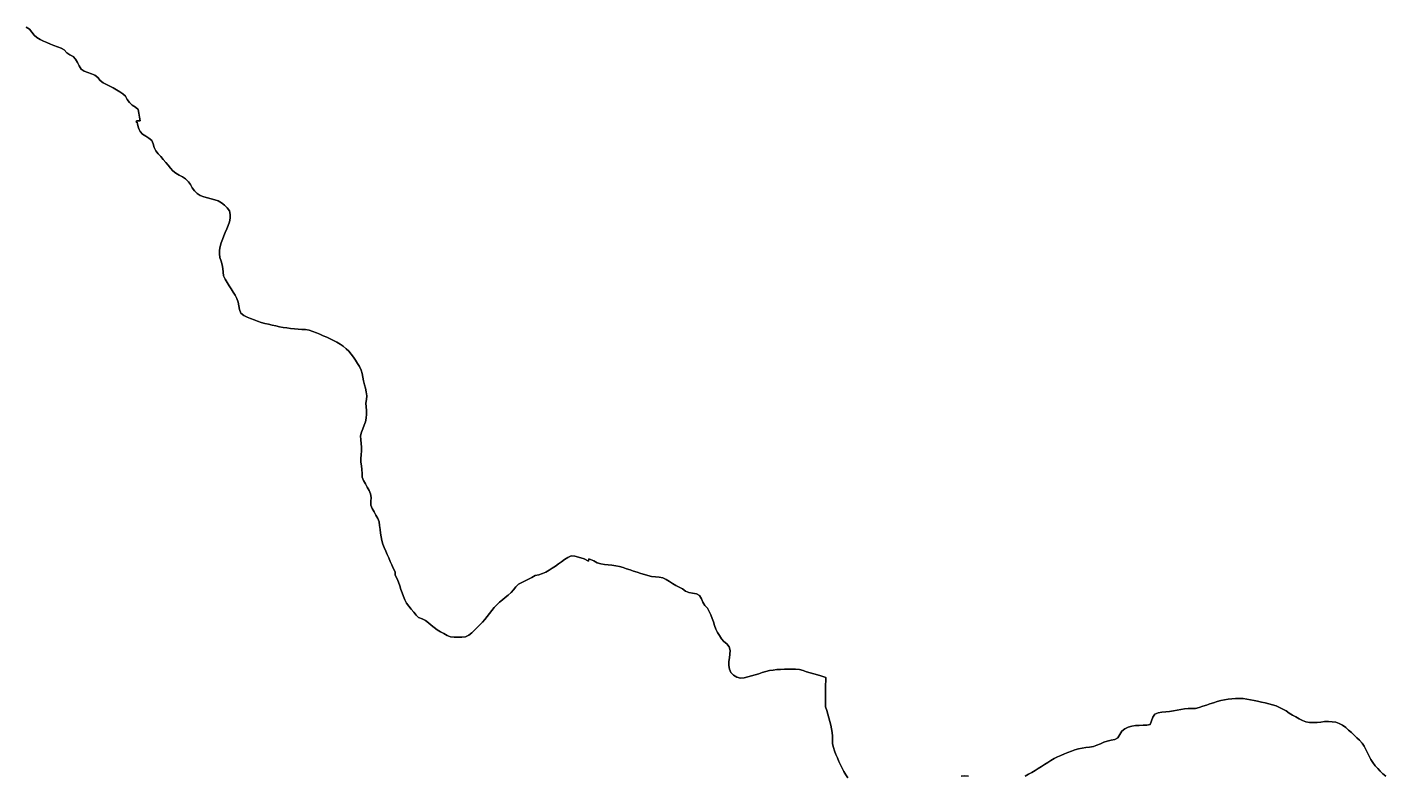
# Model space of a CAD drawing. Header units: inches. Extents: x 141448 to 685535, y 3466439 to 4099221.
# Drawn here: x 393027 to 398089, y 3677156 to 3679946 of the extents above; entities that cross this region are included whole.
import ezdxf

# ---------------------------------------------------------------- set-up
doc = ezdxf.new("R2010")
doc.units = ezdxf.units.IN
doc.header["$MEASUREMENT"] = 0
doc.layers.add('az_county', color=7, linetype='Continuous')

msp = doc.modelspace()

# ---------------------------------------------------------------- linework, layer by layer
at = {"layer": 'az_county'}
for points in [[(396084.8125, 3677148), (396077, 3677160), (396069.71875, 3677172), (396062.90625, 3677184.25), (396056.71875, 3677196.75), (396050.90625, 3677209.5), (396045.5, 3677222.5), (396040, 3677235.5), (396035, 3677248.5), (396030.71875, 3677261.75), (396027.8125, 3677275.25), (396027.59375, 3677289.25), (396027, 3677303.25), (396025.71875, 3677317.25), (396024, 3677331), (396021.8125, 3677345), (396018.09375, 3677358.5), (396014.21875, 3677371.75), (396010.3125, 3677385.25), (396006.8125, 3677398.75), (396001, 3677412.5), (396001.21875, 3677426.5), (396001.40625, 3677440.5), (396001.5, 3677454.5), (396001.71875, 3677468), (396001.8125, 3677481.75), (396001.90625, 3677495.5), (396002.09375, 3677509.5), (396002.21875, 3677522.25), (395984.59375, 3677528), (395971.21875, 3677532), (395957.59375, 3677535.5), (395944.21875, 3677539.25), (395930.8125, 3677543.75), (395917.59375, 3677548.25), (395904, 3677551.5), (395890.21875, 3677553), (395876.21875, 3677553.75), (395862.21875, 3677553.75), (395848.21875, 3677553.25), (395834.21875, 3677552.5), (395820.21875, 3677551.5), (395806.3125, 3677550), (395792.59375, 3677547.75), (395779, 3677544.5), (395765.71875, 3677540.25), (395752.40625, 3677535.5), (395739, 3677531.75), (395725.3125, 3677528), (395711.59375, 3677524.5), (395697.8125, 3677521.5), (395684.21875, 3677520), (395670.90625, 3677523.25), (395658.71875, 3677530.75), (395648.3125, 3677540.5), (395643.40625, 3677553.25), (395641.40625, 3677567.5), (395641.3125, 3677581.25), (395643.21875, 3677595.25), (395645, 3677609.25), (395645.71875, 3677623), (395642.8125, 3677636.75), (395634, 3677647.5), (395623.21875, 3677656.5), (395613.46875, 3677666.5), (395605.96875, 3677678.25), (395598.96875, 3677690.5), (395592.875, 3677703), (395587.96875, 3677716), (395583.5625, 3677729.25), (395578.78125, 3677742.5), (395573.6875, 3677755.5), (395568.28125, 3677768.5), (395562.1875, 3677781), (395551.96875, 3677790.5), (395544.875, 3677802.5), (395539.1875, 3677815.5), (395532.28125, 3677827.5), (395520.1875, 3677834.25), (395506.46875, 3677836.75), (395492.6875, 3677839.5), (395479.6875, 3677844.5), (395468.0625, 3677852.25), (395455.875, 3677859), (395443.5625, 3677865.75), (395431.5625, 3677873), (395419.78125, 3677880.5), (395407.78125, 3677887.5), (395394.96875, 3677893.5), (395381.46875, 3677896.5), (395367.46875, 3677897.5), (395353.5625, 3677899.25), (395339.96875, 3677902), (395326.6875, 3677906.5), (395313.28125, 3677910.5), (395299.96875, 3677914.5), (395286.5625, 3677918.5), (395273.28125, 3677923), (395260.0625, 3677927.75), (395246.96875, 3677932.5), (395233.375, 3677936), (395219.6875, 3677938.75), (395205.96875, 3677941), (395191.96875, 3677942.5), (395178.1875, 3677944), (395164.1875, 3677946), (395150.96875, 3677950), (395138.5625, 3677956.75), (395125.78125, 3677962.25), (395119.0625, 3677964.5), (395118.96875, 3677955.75), (395101.78125, 3677964.5), (395080.78125, 3677970.75), (395067.1875, 3677975), (395053.6875, 3677976.25), (395041.28125, 3677969.25), (395029.5625, 3677961.5), (395018.0625, 3677953.5), (395006.46875, 3677945.5), (394994.96875, 3677937.75), (394983.28125, 3677929.75), (394971.5625, 3677922.25), (394959.46875, 3677915.25), (394946.5625, 3677910), (394933.28125, 3677905.25), (394919.78125, 3677902), (394907.46875, 3677895.25), (394894.96875, 3677889), (394882.375, 3677883), (394869.875, 3677876.75), (394857.5625, 3677870), (394847.875, 3677860), (394839.5625, 3677848.5), (394829.96875, 3677838.5), (394819.46875, 3677829.25), (394808.5625, 3677820.5), (394797.6875, 3677811.5), (394787.0625, 3677802.5), (394776.78125, 3677793), (394767.28125, 3677782.75), (394758.28125, 3677772), (394749.78125, 3677761), (394741.375, 3677749.75), (394732.6875, 3677738.75), (394723.46875, 3677728.25), (394713.78125, 3677718), (394703.96875, 3677708), (394693.875, 3677698.25), (394683.5625, 3677689), (394672.78125, 3677680), (394660.0625, 3677674), (394646.1875, 3677672.5), (394632.1875, 3677672), (394617.96875, 3677672), (394604.1875, 3677673.5), (394591.375, 3677678.75), (394579.1875, 3677686), (394566.96875, 3677692.75), (394554.96875, 3677700), (394543.46875, 3677708), (394532.46875, 3677716.75), (394521.78125, 3677725.75), (394510.78125, 3677734.25), (394498.6875, 3677741), (394485.28125, 3677745.75), (394475.875, 3677755), (394467.46875, 3677766.25), (394458.1875, 3677777), (394449.1875, 3677787.75), (394440.96875, 3677799), (394434.5625, 3677811.25), (394429.1875, 3677824), (394424.375, 3677837.25), (394419.875, 3677850.5), (394415.28125, 3677864), (394410.46875, 3677877), (394405.6875, 3677890.25), (394398.1875, 3677903.5), (394398.375, 3677916.5), (394390.96875, 3677929.5), (394385.6875, 3677942.5), (394380.0625, 3677955.25), (394374.375, 3677968), (394368.78125, 3677981), (394363.1875, 3677993.75), (394357.5625, 3678006.5), (394352.6875, 3678019.75), (394349.0625, 3678033), (394346.28125, 3678047), (394343.78125, 3678060.75), (394341.96875, 3678074.5), (394340.28125, 3678088.5), (394337.96875, 3678102.25), (394333.875, 3678115.5), (394326.78125, 3678127.75), (394320.0625, 3678140), (394312.46875, 3678152), (394307.46875, 3678164.75), (394307.46875, 3678178.75), (394308.28125, 3678193), (394306.46875, 3678206.5), (394300.78125, 3678219.25), (394293.875, 3678231.75), (394287.46875, 3678244.25), (394280.78125, 3678256.75), (394274.96875, 3678269.25), (394274.96875, 3678283), (394273.78125, 3678297), (394272.28125, 3678311), (394270.5625, 3678325), (394270.5625, 3678338.75), (394271.28125, 3678352.75), (394272.28125, 3678366.75), (394272.46875, 3678380.75), (394271.28125, 3678394.75), (394270.1875, 3678408.75), (394269.46875, 3678422.75), (394272.375, 3678436.25), (394277.5625, 3678449.5), (394282.5625, 3678462.5), (394287.28125, 3678475.5), (394289.96875, 3678489.25), (394290.78125, 3678503.25), (394290.78125, 3678517.25), (394289.5625, 3678531.25), (394288.46875, 3678545), (394291.6875, 3678558.75), (394292.5625, 3678572.75), (394290.6875, 3678586.5), (394287.46875, 3678600.25), (394283.6875, 3678613.75), (394280.78125, 3678627.5), (394278.28125, 3678641.25), (394275.46875, 3678655), (394271.1875, 3678668.25), (394265.375, 3678681), (394258.46875, 3678693.25), (394250.96875, 3678705), (394243.1875, 3678716.75), (394234.78125, 3678728), (394225.6875, 3678738.5), (394215.46875, 3678748), (394204.46875, 3678757), (394192.96875, 3678764.75), (394180.96875, 3678772), (394168.5625, 3678778.5), (394155.875, 3678784.5), (394143.1875, 3678790.5), (394130.375, 3678796.25), (394117.5625, 3678802), (394104.6875, 3678807.5), (394091.46875, 3678812.5), (394078.28125, 3678816.75), (394064.6875, 3678819), (394050.46875, 3678819.25), (394036.46875, 3678820.25), (394022.6875, 3678821.75), (394008.6875, 3678823.5), (393994.875, 3678825.5), (393980.96875, 3678827.5), (393967.28125, 3678830), (393953.5625, 3678833), (393939.875, 3678836), (393926.1875, 3678839), (393912.46875, 3678842), (393899.1875, 3678846), (393885.875, 3678850.5), (393872.6875, 3678855.25), (393859.6875, 3678860.5), (393846.875, 3678866), (393834.28125, 3678872.25), (393823.375, 3678880.75), (393817.6875, 3678893.5), (393815.78125, 3678907.5), (393812.6875, 3678921.25), (393808.46875, 3678934.5), (393802.28125, 3678947), (393794.78125, 3678959), (393787.0625, 3678970.5), (393779.375, 3678982.25), (393772.0625, 3678994.25), (393765.1875, 3679006.5), (393759.28125, 3679019), (393757.96875, 3679033), (393755.6875, 3679046.75), (393753.1875, 3679060.5), (393749.78125, 3679074.25), (393744.78125, 3679087.25), (393743.375, 3679101.25), (393743.78125, 3679115.25), (393745.78125, 3679129), (393749.96875, 3679142.5), (393754.96875, 3679155.5), (393759.96875, 3679168.5), (393765.28125, 3679181.5), (393770.46875, 3679194.5), (393775.78125, 3679207.5), (393780.78125, 3679220.75), (393784.0625, 3679234.25), (393783.5625, 3679248.25), (393780.46875, 3679262), (393772.6875, 3679273.5), (393762.46875, 3679283.25), (393751.0625, 3679291.5), (393738.78125, 3679298.5), (393725.78125, 3679303), (393712.1875, 3679306.5), (393698.46875, 3679309.75), (393684.96875, 3679313.5), (393671.875, 3679318.75), (393659.96875, 3679326), (393650.28125, 3679336), (393642.0625, 3679347.5), (393636.1875, 3679360.5), (393628.46875, 3679370.5), (393617.46875, 3679380.5), (393605.78125, 3679388), (393593.5625, 3679395), (393581.28125, 3679401.75), (393570.34375, 3679410.5), (393561.03125, 3679421), (393552.03125, 3679431.5), (393543.25, 3679442.5), (393534.4375, 3679453.5), (393525.15625, 3679464), (393515.65625, 3679474), (393507.15625, 3679485.25), (393500.15625, 3679497.5), (393496.65625, 3679511), (393491.4375, 3679523.5), (393480.9375, 3679533), (393468.84375, 3679540.25), (393457.03125, 3679548), (393447.65625, 3679558), (393444.65625, 3679565), (393442.25, 3679571), (393438.4375, 3679584.5), (393436.53125, 3679592), (393432.9375, 3679592), (393434.34375, 3679597.75), (393448.65625, 3679597.5), (393445.9375, 3679611.5), (393443.75, 3679625.5), (393440.75, 3679639), (393430.34375, 3679647.75), (393418.9375, 3679656.25), (393408.34375, 3679665.5), (393400.15625, 3679676.5), (393394.15625, 3679689.5), (393383.75, 3679698.25), (393371.9375, 3679705.75), (393359.65625, 3679712.75), (393347.34375, 3679719.75), (393334.9375, 3679726.25), (393322.34375, 3679732.5), (393310.25, 3679739.5), (393299.4375, 3679748), (393290.53125, 3679759.25), (393279.4375, 3679767.5), (393266.53125, 3679772.75), (393253.15625, 3679777.25), (393239.9375, 3679782.25), (393228.65625, 3679790), (393220.84375, 3679801.75), (393214.15625, 3679814.5), (393207.4375, 3679826.75), (393199.15625, 3679837.5), (393186.25, 3679843.25), (393174.75, 3679851), (393165.25, 3679861.75), (393153.4375, 3679868.5), (393140.15625, 3679873), (393126.9375, 3679878), (393114.03125, 3679883.5), (393100.9375, 3679889), (393088.03125, 3679894.5), (393075.4375, 3679900.5), (393063.4375, 3679907.5), (393052.9375, 3679916.25), (393044.53125, 3679927.75), (393035.4375, 3679938.5), (393023.9375, 3679946.5)], [(393023.9375, 3679946.5), (393035.4375, 3679938.5), (393044.53125, 3679927.75), (393052.9375, 3679916.25), (393063.4375, 3679907.5), (393075.4375, 3679900.5), (393088.03125, 3679894.5), (393100.9375, 3679889), (393114.03125, 3679883.5), (393126.9375, 3679878), (393140.15625, 3679873), (393153.4375, 3679868.5), (393165.25, 3679861.75), (393174.75, 3679851), (393186.25, 3679843.25), (393199.15625, 3679837.5), (393207.4375, 3679826.75), (393214.15625, 3679814.5), (393220.84375, 3679801.75), (393228.65625, 3679790), (393239.9375, 3679782.25), (393253.15625, 3679777.25), (393266.53125, 3679772.75), (393279.4375, 3679767.5), (393290.53125, 3679759.25), (393299.4375, 3679748), (393310.25, 3679739.5), (393322.34375, 3679732.5), (393334.9375, 3679726.25), (393347.34375, 3679719.75), (393359.65625, 3679712.75), (393371.9375, 3679705.75), (393383.75, 3679698.25), (393394.15625, 3679689.5), (393400.15625, 3679676.5), (393408.34375, 3679665.5), (393418.9375, 3679656.25), (393430.34375, 3679647.75), (393440.75, 3679639), (393443.75, 3679625.5), (393445.9375, 3679611.5), (393448.65625, 3679597.5), (393434.34375, 3679597.75), (393432.9375, 3679592), (393436.53125, 3679592), (393438.4375, 3679584.5), (393442.25, 3679571), (393444.65625, 3679565), (393447.65625, 3679558), (393457.03125, 3679548), (393468.84375, 3679540.25), (393480.9375, 3679533), (393491.4375, 3679523.5), (393496.65625, 3679511), (393500.15625, 3679497.5), (393507.15625, 3679485.25), (393515.65625, 3679474), (393525.15625, 3679464), (393534.4375, 3679453.5), (393543.25, 3679442.5), (393552.03125, 3679431.5), (393561.03125, 3679421), (393570.34375, 3679410.5), (393581.28125, 3679401.75), (393593.5625, 3679395), (393605.78125, 3679388), (393617.46875, 3679380.5), (393628.46875, 3679370.5), (393636.1875, 3679360.5), (393642.0625, 3679347.5), (393650.28125, 3679336), (393659.96875, 3679326), (393671.875, 3679318.75), (393684.96875, 3679313.5), (393698.46875, 3679309.75), (393712.1875, 3679306.5), (393725.78125, 3679303), (393738.78125, 3679298.5), (393751.0625, 3679291.5), (393762.46875, 3679283.25), (393772.6875, 3679273.5), (393780.46875, 3679262), (393783.5625, 3679248.25), (393784.0625, 3679234.25), (393780.78125, 3679220.75), (393775.78125, 3679207.5), (393770.46875, 3679194.5), (393765.28125, 3679181.5), (393759.96875, 3679168.5), (393754.96875, 3679155.5), (393749.96875, 3679142.5), (393745.78125, 3679129), (393743.78125, 3679115.25), (393743.375, 3679101.25), (393744.78125, 3679087.25), (393749.78125, 3679074.25), (393753.1875, 3679060.5), (393755.6875, 3679046.75), (393757.96875, 3679033), (393759.28125, 3679019), (393765.1875, 3679006.5), (393772.0625, 3678994.25), (393779.375, 3678982.25), (393787.0625, 3678970.5), (393794.78125, 3678959), (393802.28125, 3678947), (393808.46875, 3678934.5), (393812.6875, 3678921.25), (393815.78125, 3678907.5), (393817.6875, 3678893.5), (393823.375, 3678880.75), (393834.28125, 3678872.25), (393846.875, 3678866), (393859.6875, 3678860.5), (393872.6875, 3678855.25), (393885.875, 3678850.5), (393899.1875, 3678846), (393912.46875, 3678842), (393926.1875, 3678839), (393939.875, 3678836), (393953.5625, 3678833), (393967.28125, 3678830), (393980.96875, 3678827.5), (393994.875, 3678825.5), (394008.6875, 3678823.5), (394022.6875, 3678821.75), (394036.46875, 3678820.25), (394050.46875, 3678819.25), (394064.6875, 3678819), (394078.28125, 3678816.75), (394091.46875, 3678812.5), (394104.6875, 3678807.5), (394117.5625, 3678802), (394130.375, 3678796.25), (394143.1875, 3678790.5), (394155.875, 3678784.5), (394168.5625, 3678778.5), (394180.96875, 3678772), (394192.96875, 3678764.75), (394204.46875, 3678757), (394215.46875, 3678748), (394225.6875, 3678738.5), (394234.78125, 3678728), (394243.1875, 3678716.75), (394250.96875, 3678705), (394258.46875, 3678693.25), (394265.375, 3678681), (394271.1875, 3678668.25), (394275.46875, 3678655), (394278.28125, 3678641.25), (394280.78125, 3678627.5), (394283.6875, 3678613.75), (394287.46875, 3678600.25), (394290.6875, 3678586.5), (394292.5625, 3678572.75), (394291.6875, 3678558.75), (394288.46875, 3678545), (394289.5625, 3678531.25), (394290.78125, 3678517.25), (394290.78125, 3678503.25), (394289.96875, 3678489.25), (394287.28125, 3678475.5), (394282.5625, 3678462.5), (394277.5625, 3678449.5), (394272.375, 3678436.25), (394269.46875, 3678422.75), (394270.1875, 3678408.75), (394271.28125, 3678394.75), (394272.46875, 3678380.75), (394272.28125, 3678366.75), (394271.28125, 3678352.75), (394270.5625, 3678338.75), (394270.5625, 3678325), (394272.28125, 3678311), (394273.78125, 3678297), (394274.96875, 3678283), (394274.96875, 3678269.25), (394280.78125, 3678256.75), (394287.46875, 3678244.25), (394293.875, 3678231.75), (394300.78125, 3678219.25), (394306.46875, 3678206.5), (394308.28125, 3678193), (394307.46875, 3678178.75), (394307.46875, 3678164.75), (394312.46875, 3678152), (394320.0625, 3678140), (394326.78125, 3678127.75), (394333.875, 3678115.5), (394337.96875, 3678102.25), (394340.28125, 3678088.5), (394341.96875, 3678074.5), (394343.78125, 3678060.75), (394346.28125, 3678047), (394349.0625, 3678033), (394352.6875, 3678019.75), (394357.5625, 3678006.5), (394363.1875, 3677993.75), (394368.78125, 3677981), (394374.375, 3677968), (394380.0625, 3677955.25), (394385.6875, 3677942.5), (394390.96875, 3677929.5), (394398.375, 3677916.5), (394398.1875, 3677903.5), (394405.6875, 3677890.25), (394410.46875, 3677877), (394415.28125, 3677864), (394419.875, 3677850.5), (394424.375, 3677837.25), (394429.1875, 3677824), (394434.5625, 3677811.25), (394440.96875, 3677799), (394449.1875, 3677787.75), (394458.1875, 3677777), (394467.46875, 3677766.25), (394475.875, 3677755), (394485.28125, 3677745.75), (394498.6875, 3677741), (394510.78125, 3677734.25), (394521.78125, 3677725.75), (394532.46875, 3677716.75), (394543.46875, 3677708), (394554.96875, 3677700), (394566.96875, 3677692.75), (394579.1875, 3677686), (394591.375, 3677678.75), (394604.1875, 3677673.5), (394617.96875, 3677672), (394632.1875, 3677672), (394646.1875, 3677672.5), (394660.0625, 3677674), (394672.78125, 3677680), (394683.5625, 3677689), (394693.875, 3677698.25), (394703.96875, 3677708), (394713.78125, 3677718), (394723.46875, 3677728.25), (394732.6875, 3677738.75), (394741.375, 3677749.75), (394749.78125, 3677761), (394758.28125, 3677772), (394767.28125, 3677782.75), (394776.78125, 3677793), (394787.0625, 3677802.5), (394797.6875, 3677811.5), (394808.5625, 3677820.5), (394819.46875, 3677829.25), (394829.96875, 3677838.5), (394839.5625, 3677848.5), (394847.875, 3677860), (394857.5625, 3677870), (394869.875, 3677876.75), (394882.375, 3677883), (394894.96875, 3677889), (394907.46875, 3677895.25), (394919.78125, 3677902), (394933.28125, 3677905.25), (394946.5625, 3677910), (394959.46875, 3677915.25), (394971.5625, 3677922.25), (394983.28125, 3677929.75), (394994.96875, 3677937.75), (395006.46875, 3677945.5), (395018.0625, 3677953.5), (395029.5625, 3677961.5), (395041.28125, 3677969.25), (395053.6875, 3677976.25), (395067.1875, 3677975), (395080.78125, 3677970.75), (395101.78125, 3677964.5), (395118.96875, 3677955.75), (395119.0625, 3677964.5), (395125.78125, 3677962.25), (395138.5625, 3677956.75), (395150.96875, 3677950), (395164.1875, 3677946), (395178.1875, 3677944), (395191.96875, 3677942.5), (395205.96875, 3677941), (395219.6875, 3677938.75), (395233.375, 3677936), (395246.96875, 3677932.5), (395260.0625, 3677927.75), (395273.28125, 3677923), (395286.5625, 3677918.5), (395299.96875, 3677914.5), (395313.28125, 3677910.5), (395326.6875, 3677906.5), (395339.96875, 3677902), (395353.5625, 3677899.25), (395367.46875, 3677897.5), (395381.46875, 3677896.5), (395394.96875, 3677893.5), (395407.78125, 3677887.5), (395419.78125, 3677880.5), (395431.5625, 3677873), (395443.5625, 3677865.75), (395455.875, 3677859), (395468.0625, 3677852.25), (395479.6875, 3677844.5), (395492.6875, 3677839.5), (395506.46875, 3677836.75), (395520.1875, 3677834.25), (395532.28125, 3677827.5), (395539.1875, 3677815.5), (395544.875, 3677802.5), (395551.96875, 3677790.5), (395562.1875, 3677781), (395568.28125, 3677768.5), (395573.6875, 3677755.5), (395578.78125, 3677742.5), (395583.5625, 3677729.25), (395587.96875, 3677716), (395592.875, 3677703), (395598.96875, 3677690.5), (395605.96875, 3677678.25), (395613.46875, 3677666.5), (395623.21875, 3677656.5), (395634, 3677647.5), (395642.8125, 3677636.75), (395645.71875, 3677623), (395645, 3677609.25), (395643.21875, 3677595.25), (395641.3125, 3677581.25), (395641.40625, 3677567.5), (395643.40625, 3677553.25), (395648.3125, 3677540.5), (395658.71875, 3677530.75), (395670.90625, 3677523.25), (395684.21875, 3677520), (395697.8125, 3677521.5), (395711.59375, 3677524.5), (395725.3125, 3677528), (395739, 3677531.75), (395752.40625, 3677535.5), (395765.71875, 3677540.25), (395779, 3677544.5), (395792.59375, 3677547.75), (395806.3125, 3677550), (395820.21875, 3677551.5), (395834.21875, 3677552.5), (395848.21875, 3677553.25), (395862.21875, 3677553.75), (395876.21875, 3677553.75), (395890.21875, 3677553), (395904, 3677551.5), (395917.59375, 3677548.25), (395930.8125, 3677543.75), (395944.21875, 3677539.25), (395957.59375, 3677535.5), (395971.21875, 3677532), (395984.59375, 3677528), (396002.21875, 3677522.25), (396002.09375, 3677509.5), (396001.90625, 3677495.5), (396001.8125, 3677481.75), (396001.71875, 3677468), (396001.5, 3677454.5), (396001.40625, 3677440.5), (396001.21875, 3677426.5), (396001, 3677412.5), (396006.8125, 3677398.75), (396010.3125, 3677385.25), (396014.21875, 3677371.75), (396018.09375, 3677358.5), (396021.8125, 3677345), (396024, 3677331), (396025.71875, 3677317.25), (396027, 3677303.25), (396027.59375, 3677289.25), (396027.8125, 3677275.25), (396030.71875, 3677261.75), (396035, 3677248.5), (396040, 3677235.5), (396045.5, 3677222.5), (396050.90625, 3677209.5), (396056.71875, 3677196.75), (396062.90625, 3677184.25), (396069.71875, 3677172), (396077, 3677160), (396084.8125, 3677148)], [(398088.8125, 3677154.5), (398077.8125, 3677162.5), (398068, 3677172.5), (398058.5, 3677182.75), (398049.40625, 3677193.5), (398040.8125, 3677204.75), (398033, 3677216.25), (398026.40625, 3677228.5), (398020.5, 3677241.25), (398014.71875, 3677254), (398008.21875, 3677266.5), (398000.21875, 3677278), (397990.5, 3677288), (397980.59375, 3677297.75), (397970.5, 3677307.5), (397960.3125, 3677317), (397949.8125, 3677326.5), (397939.21875, 3677335.5), (397927.8125, 3677344), (397915.59375, 3677351), (397902.71875, 3677355.75), (397889, 3677357.5), (397874.71875, 3677358), (397860.71875, 3677357.75), (397846.8125, 3677356), (397832.8125, 3677355), (397818.8125, 3677354.5), (397804.71875, 3677355), (397791, 3677357.5), (397778, 3677362.25), (397765.5, 3677368.5), (397753.09375, 3677375.5), (397740.90625, 3677382.25), (397729, 3677389.75), (397717.21875, 3677397.5), (397705.21875, 3677404.5), (397692.8125, 3677411), (397679.8125, 3677416), (397666.5, 3677420.25), (397653.09375, 3677424), (397639.5, 3677427.5), (397625.8125, 3677430.5), (397611.09375, 3677433.5), (397598.3125, 3677436.25), (397584.71875, 3677439), (397570.8125, 3677441.5), (397556.90625, 3677443.5), (397543, 3677444.5), (397529.21875, 3677444.25), (397515.21875, 3677443.25), (397501.21875, 3677441.5), (397487.5, 3677439), (397473.8125, 3677436), (397460.3125, 3677432.25), (397447, 3677428.25), (397433.5, 3677424), (397420.3125, 3677419.5), (397407.09375, 3677414.75), (397393.8125, 3677410.25), (397380.3125, 3677407), (397366.40625, 3677406.25), (397352.3125, 3677406.5), (397338.5, 3677405.25), (397324.71875, 3677403), (397310.90625, 3677400.75), (397297.21875, 3677398), (397283.40625, 3677395.5), (397269.3125, 3677393.75), (397254.8125, 3677392.5), (397240.8125, 3677390.5), (397228.5, 3677386), (397221.3125, 3677374.25), (397216.09375, 3677360.5), (397211.40625, 3677347), (397198.3125, 3677344.5), (397184.21875, 3677344), (397170, 3677343.75), (397156.09375, 3677343), (397142.40625, 3677340.5), (397128.8125, 3677336.5), (397116, 3677330.5), (397105.3125, 3677322.25), (397098.21875, 3677310), (397090.59375, 3677297.5), (397078.8125, 3677291.5), (397065.09375, 3677288.5), (397051.21875, 3677285.5), (397038, 3677281), (397025.3125, 3677275), (397012.5, 3677269.5), (396999.21875, 3677265.5), (396985.40625, 3677263), (396971.5, 3677261), (396957.59375, 3677259.25), (396943.8125, 3677256.5), (396930.5, 3677252.75), (396917.3125, 3677248), (396904.21875, 3677243), (396891.3125, 3677237.5), (396878.5, 3677232), (396865.8125, 3677226.25), (396853.21875, 3677220), (396841.09375, 3677213), (396829.40625, 3677205.5), (396817.59375, 3677198), (396805.8125, 3677190.5), (396794, 3677183), (396782.09375, 3677175.5), (396770.09375, 3677168.25), (396758, 3677161.5), (396745.5, 3677155)], [(396745.5, 3677155), (396758, 3677161.5), (396770.09375, 3677168.25), (396782.09375, 3677175.5), (396794, 3677183), (396805.8125, 3677190.5), (396817.59375, 3677198), (396829.40625, 3677205.5), (396841.09375, 3677213), (396853.21875, 3677220), (396865.8125, 3677226.25), (396878.5, 3677232), (396891.3125, 3677237.5), (396904.21875, 3677243), (396917.3125, 3677248), (396930.5, 3677252.75), (396943.8125, 3677256.5), (396957.59375, 3677259.25), (396971.5, 3677261), (396985.40625, 3677263), (396999.21875, 3677265.5), (397012.5, 3677269.5), (397025.3125, 3677275), (397038, 3677281), (397051.21875, 3677285.5), (397065.09375, 3677288.5), (397078.8125, 3677291.5), (397090.59375, 3677297.5), (397098.21875, 3677310), (397105.3125, 3677322.25), (397116, 3677330.5), (397128.8125, 3677336.5), (397142.40625, 3677340.5), (397156.09375, 3677343), (397170, 3677343.75), (397184.21875, 3677344), (397198.3125, 3677344.5), (397211.40625, 3677347), (397216.09375, 3677360.5), (397221.3125, 3677374.25), (397228.5, 3677386), (397240.8125, 3677390.5), (397254.8125, 3677392.5), (397269.3125, 3677393.75), (397283.40625, 3677395.5), (397297.21875, 3677398), (397310.90625, 3677400.75), (397324.71875, 3677403), (397338.5, 3677405.25), (397352.3125, 3677406.5), (397366.40625, 3677406.25), (397380.3125, 3677407), (397393.8125, 3677410.25), (397407.09375, 3677414.75), (397420.3125, 3677419.5), (397433.5, 3677424), (397447, 3677428.25), (397460.3125, 3677432.25), (397473.8125, 3677436), (397487.5, 3677439), (397501.21875, 3677441.5), (397515.21875, 3677443.25), (397529.21875, 3677444.25), (397543, 3677444.5), (397556.90625, 3677443.5), (397570.8125, 3677441.5), (397584.71875, 3677439), (397598.3125, 3677436.25), (397611.09375, 3677433.5), (397625.8125, 3677430.5), (397639.5, 3677427.5), (397653.09375, 3677424), (397666.5, 3677420.25), (397679.8125, 3677416), (397692.8125, 3677411), (397705.21875, 3677404.5), (397717.21875, 3677397.5), (397729, 3677389.75), (397740.90625, 3677382.25), (397753.09375, 3677375.5), (397765.5, 3677368.5), (397778, 3677362.25), (397791, 3677357.5), (397804.71875, 3677355), (397818.8125, 3677354.5), (397832.8125, 3677355), (397846.8125, 3677356), (397860.71875, 3677357.75), (397874.71875, 3677358), (397889, 3677357.5), (397902.71875, 3677355.75), (397915.59375, 3677351), (397927.8125, 3677344), (397939.21875, 3677335.5), (397949.8125, 3677326.5), (397960.3125, 3677317), (397970.5, 3677307.5), (397980.59375, 3677297.75), (397990.5, 3677288), (398000.21875, 3677278), (398008.21875, 3677266.5), (398014.71875, 3677254), (398020.5, 3677241.25), (398026.40625, 3677228.5), (398033, 3677216.25), (398040.8125, 3677204.75), (398049.40625, 3677193.5), (398058.5, 3677182.75), (398068, 3677172.5), (398077.8125, 3677162.5), (398088.8125, 3677154.5)], [(396534.21875, 3677155), (396520.3125, 3677155.75), (396506.3125, 3677154.5)], [(396506.3125, 3677154.5), (396520.3125, 3677155.75), (396534.21875, 3677155)]]:
    msp.add_lwpolyline(points, dxfattribs=at)

doc.saveas('drawing.dxf')
